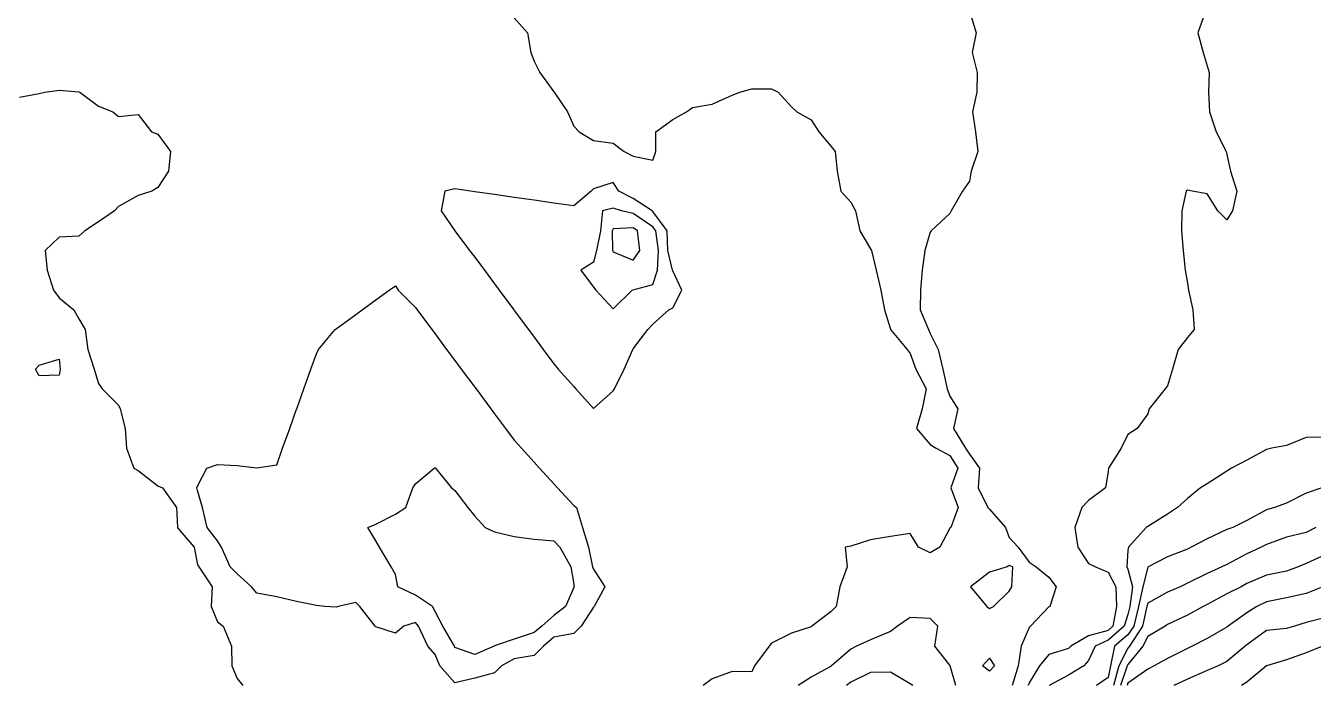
# Model space of a CAD drawing. Header units: metres. Extents: x 2681030 to 2681330, y 1246000 to 1246290.
# Drawn here: x 2681275.41 to 2681307.93, y 1246059.29 to 1246075.93 of the extents above; entities that cross this region are included whole.
import ezdxf

# ---------------------------------------------------------------- set-up
doc = ezdxf.new("R2010")
doc.units = ezdxf.units.M
doc.layers.add('BASIS_HOEHENLINIEN', color=8, linetype='Continuous')

msp = doc.modelspace()

# ---------------------------------------------------------------- linework, layer by layer
at = {"layer": 'BASIS_HOEHENLINIEN'}
for points, elevation in [([(2681287.75, 1246076.13), (2681288.079, 1246075.75), (2681288.169, 1246075.25), (2681288.25, 1246075.032), (2681288.396, 1246074.75), (2681288.75, 1246074.258), (2681288.758, 1246074.25), (2681289.095, 1246073.75), (2681289.25, 1246073.39), (2681289.385, 1246073.25), (2681289.75, 1246073.031), (2681290.25, 1246072.958), (2681290.527, 1246072.75), (2681290.75, 1246072.637), (2681291.25, 1246072.532), (2681291.327, 1246072.75), (2681291.325, 1246073.25), (2681291.75, 1246073.56), (2681292.095, 1246073.75), (2681292.25, 1246073.866), (2681292.75, 1246073.951), (2681293.25, 1246074.175), (2681293.447, 1246074.25), (2681293.75, 1246074.339), (2681294.25, 1246074.338), (2681294.416, 1246074.25), (2681294.75, 1246073.877), (2681294.883, 1246073.75), (2681295.25, 1246073.553), (2681295.444, 1246073.25), (2681295.75, 1246072.878), (2681295.853, 1246072.75), (2681295.903, 1246072.25), (2681295.996, 1246071.75), (2681296.25, 1246071.472), (2681296.371, 1246071.25), (2681296.476, 1246070.75), (2681296.75, 1246070.294), (2681296.769, 1246070.25), (2681296.887, 1246069.75), (2681297.009, 1246069.25), (2681297.103, 1246068.75), (2681297.25, 1246068.263), (2681297.253, 1246068.25), (2681297.676, 1246067.75), (2681297.75, 1246067.646), (2681297.895, 1246067.25), (2681298.149, 1246066.75), (2681298.053, 1246066.25), (2681297.905, 1246065.75), (2681298.25, 1246065.348), (2681298.408, 1246065.25), (2681298.75, 1246065.071), (2681298.95, 1246064.75), (2681298.779, 1246064.25), (2681298.957, 1246063.75), (2681298.772, 1246063.25), (2681298.75, 1246063.232), (2681298.497, 1246062.75), (2681298.25, 1246062.606), (2681297.956, 1246062.75), (2681297.75, 1246063.092), (2681297.25, 1246063.02), (2681296.75, 1246062.936), (2681296.25, 1246062.779), (2681296.109, 1246062.75), (2681296.154, 1246062.25), (2681295.975, 1246061.75), (2681295.877, 1246061.25), (2681295.75, 1246061.125), (2681295.265, 1246060.75), (2681295.25, 1246060.74), (2681294.75, 1246060.573), (2681294.25, 1246060.324), (2681294.188, 1246060.25), (2681293.813, 1246059.75), (2681293.75, 1246059.603), (2681293.25, 1246059.611), (2681292.75, 1246059.423), (2681292.523, 1246059.25)], 438.5), ([(2681299.266, 1246076.25), (2681299.413, 1246075.75), (2681299.312, 1246075.25), (2681299.441, 1246074.75), (2681299.431, 1246074.25), (2681299.322, 1246073.75), (2681299.4, 1246073.25), (2681299.46, 1246072.75), (2681299.292, 1246072.25), (2681299.25, 1246071.999), (2681299.072, 1246071.75), (2681298.788, 1246071.25), (2681298.75, 1246071.185), (2681298.279, 1246070.75), (2681298.25, 1246070.709), (2681298.119, 1246070.25), (2681298.054, 1246069.75), (2681298.009, 1246069.25), (2681298, 1246068.75), (2681298.208, 1246068.25), (2681298.25, 1246068.153), (2681298.456, 1246067.75), (2681298.575, 1246067.25), (2681298.682, 1246066.75), (2681298.75, 1246066.568), (2681298.955, 1246066.25), (2681298.844, 1246065.75), (2681299.148, 1246065.25), (2681299.25, 1246065.099), (2681299.497, 1246064.75), (2681299.466, 1246064.25), (2681299.714, 1246063.75), (2681299.75, 1246063.711), (2681300.158, 1246063.25), (2681300.25, 1246062.991), (2681300.475, 1246062.75), (2681300.75, 1246062.374), (2681300.928, 1246062.25), (2681301.25, 1246061.993), (2681301.44, 1246061.75), (2681301.272, 1246061.25), (2681301.25, 1246061.246), (2681300.786, 1246060.75), (2681300.75, 1246060.717), (2681300.552, 1246060.25), (2681300.476, 1246059.75), (2681300.326, 1246059.25)], 438), ([(2681305.195, 1246076.25), (2681305.013, 1246075.75), (2681305.153, 1246075.25), (2681305.25, 1246074.913), (2681305.297, 1246074.75), (2681305.286, 1246074.25), (2681305.311, 1246073.75), (2681305.479, 1246073.25), (2681305.734, 1246072.75), (2681305.75, 1246072.675), (2681305.842, 1246072.25), (2681306.003, 1246071.75), (2681305.89, 1246071.25), (2681305.75, 1246071.027), (2681305.516, 1246071.25), (2681305.25, 1246071.684), (2681304.875, 1246071.75), (2681304.75, 1246071.774), (2681304.72, 1246071.75), (2681304.611, 1246071.25), (2681304.603, 1246070.75), (2681304.648, 1246070.25), (2681304.692, 1246069.75), (2681304.75, 1246069.42), (2681304.777, 1246069.25), (2681304.884, 1246068.75), (2681304.919, 1246068.25), (2681304.75, 1246068.051), (2681304.52, 1246067.75), (2681304.378, 1246067.25), (2681304.25, 1246066.827), (2681304.189, 1246066.75), (2681303.784, 1246066.25), (2681303.75, 1246066.118), (2681303.481, 1246065.75), (2681303.25, 1246065.599), (2681303.08, 1246065.25), (2681302.758, 1246064.75), (2681302.75, 1246064.667), (2681302.682, 1246064.25), (2681302.25, 1246063.934), (2681302.086, 1246063.75), (2681301.908, 1246063.25), (2681301.98, 1246062.75), (2681302.25, 1246062.339), (2681302.433, 1246062.25), (2681302.75, 1246062.117), (2681302.944, 1246061.75), (2681302.961, 1246061.25), (2681302.868, 1246060.75), (2681302.75, 1246060.647), (2681302.25, 1246060.513), (2681301.803, 1246060.25), (2681301.75, 1246060.19), (2681301.25, 1246060.039), (2681301.013, 1246059.75), (2681300.75, 1246059.319), (2681300.729, 1246059.25)], 437.5), ([(2681275.25, 1246074.128), (2681275.75, 1246074.218), (2681275.895, 1246074.25), (2681276.25, 1246074.305), (2681276.75, 1246074.256), (2681276.772, 1246074.25), (2681277.25, 1246073.893), (2681277.607, 1246073.75), (2681277.75, 1246073.637), (2681278.25, 1246073.685), (2681278.584, 1246073.25), (2681278.75, 1246073.19), (2681279.063, 1246072.75), (2681279.012, 1246072.25), (2681278.75, 1246071.837), (2681278.591, 1246071.75), (2681278.25, 1246071.643), (2681277.75, 1246071.36), (2681277.651, 1246071.25), (2681277.25, 1246070.972), (2681276.902, 1246070.75), (2681276.75, 1246070.614), (2681276.25, 1246070.585), (2681275.904, 1246070.25), (2681275.947, 1246069.75), (2681276.107, 1246069.25), (2681276.25, 1246069.053), (2681276.624, 1246068.75), (2681276.75, 1246068.524), (2681276.91, 1246068.25), (2681276.977, 1246067.75), (2681277.141, 1246067.25), (2681277.25, 1246066.883), (2681277.338, 1246066.75), (2681277.75, 1246066.341), (2681277.796, 1246066.25), (2681277.925, 1246065.75), (2681277.951, 1246065.25), (2681278.142, 1246064.75), (2681278.25, 1246064.685), (2681278.75, 1246064.298), (2681278.868, 1246064.25), (2681279.218, 1246063.75), (2681279.242, 1246063.25), (2681279.25, 1246063.233), (2681279.666, 1246062.75), (2681279.75, 1246062.306), (2681279.783, 1246062.25), (2681280.117, 1246061.75), (2681280.094, 1246061.25), (2681280.25, 1246060.867), (2681280.398, 1246060.75), (2681280.606, 1246060.25), (2681280.618, 1246059.75), (2681280.75, 1246059.431), (2681280.893, 1246059.25)], 439), ([(2681290.25, 1246066.706), (2681290.278, 1246066.75), (2681290.522, 1246067.25), (2681290.742, 1246067.75), (2681290.75, 1246067.767), (2681291.119, 1246068.25), (2681291.25, 1246068.384), (2681291.655, 1246068.75), (2681291.75, 1246068.803), (2681291.981, 1246069.25), (2681291.75, 1246069.736), (2681291.745, 1246069.75), (2681291.626, 1246070.25), (2681291.608, 1246070.75), (2681291.25, 1246071.236), (2681291.229, 1246071.25), (2681290.75, 1246071.567), (2681290.39, 1246071.75), (2681290.25, 1246071.967), (2681289.75, 1246071.805), (2681289.691, 1246071.75), (2681289.25, 1246071.375), (2681288.75, 1246071.447), (2681288.25, 1246071.519), (2681287.75, 1246071.591), (2681287.25, 1246071.663), (2681286.75, 1246071.728), (2681286.646, 1246071.75), (2681286.25, 1246071.808), (2681285.995, 1246071.75), (2681285.9, 1246071.25), (2681286.25, 1246070.75), (2681286.25, 1246070.75), (2681286.621, 1246070.25), (2681286.75, 1246070.077), (2681286.993, 1246069.75), (2681287.25, 1246069.405), (2681287.365, 1246069.25), (2681287.737, 1246068.75), (2681287.75, 1246068.732), (2681288.108, 1246068.25), (2681288.25, 1246068.059), (2681288.48, 1246067.75), (2681288.75, 1246067.387), (2681288.86, 1246067.25), (2681289.25, 1246066.808), (2681289.302, 1246066.75), (2681289.75, 1246066.259), (2681290.25, 1246066.706)], 438.5), ([(2681290.25, 1246068.776), (2681290.723, 1246069.25), (2681290.75, 1246069.256), (2681291.25, 1246069.391), (2681291.365, 1246069.75), (2681291.395, 1246070.25), (2681291.323, 1246070.75), (2681291.25, 1246070.849), (2681290.75, 1246071.181), (2681290.457, 1246071.25), (2681290.25, 1246071.321), (2681289.981, 1246071.25), (2681289.923, 1246070.75), (2681289.827, 1246070.25), (2681289.75, 1246069.951), (2681289.434, 1246069.75), (2681289.75, 1246069.325), (2681289.807, 1246069.25), (2681290.25, 1246068.776)], 438), ([(2681290.75, 1246070.005), (2681290.923, 1246070.25), (2681290.86, 1246070.75), (2681290.75, 1246070.825), (2681290.25, 1246070.798), (2681290.222, 1246070.75), (2681290.228, 1246070.25), (2681290.25, 1246070.211), (2681290.75, 1246070.005)], 437.5), ([(2681287.429, 1246059.75), (2681287.25, 1246059.572), (2681286.75, 1246059.438), (2681286.25, 1246059.32), (2681285.87, 1246059.75), (2681285.75, 1246060.04), (2681285.562, 1246060.25), (2681285.327, 1246060.75), (2681285.25, 1246060.844), (2681284.96, 1246060.75), (2681284.75, 1246060.577), (2681284.25, 1246060.733), (2681284.233, 1246060.75), (2681283.847, 1246061.25), (2681283.75, 1246061.351), (2681283.297, 1246061.25), (2681283.25, 1246061.233), (2681282.963, 1246061.25), (2681282.75, 1246061.272), (2681282.25, 1246061.374), (2681281.75, 1246061.498), (2681281.25, 1246061.588), (2681281.115, 1246061.75), (2681280.75, 1246062.075), (2681280.569, 1246062.25), (2681280.35, 1246062.75), (2681280.25, 1246062.908), (2681279.989, 1246063.25), (2681279.876, 1246063.75), (2681279.75, 1246064.184), (2681279.728, 1246064.25), (2681279.75, 1246064.294), (2681279.984, 1246064.75), (2681280.25, 1246064.843), (2681280.75, 1246064.818), (2681281.25, 1246064.758), (2681281.75, 1246064.833), (2681281.899, 1246065.25), (2681282.077, 1246065.75), (2681282.25, 1246066.236), (2681282.255, 1246066.25), (2681282.433, 1246066.75), (2681282.611, 1246067.25), (2681282.75, 1246067.64), (2681282.8, 1246067.75), (2681283.227, 1246068.25), (2681283.25, 1246068.269), (2681283.75, 1246068.634), (2681283.909, 1246068.75), (2681284.25, 1246068.999), (2681284.593, 1246069.25), (2681284.75, 1246069.355), (2681284.819, 1246069.25), (2681285.25, 1246068.812), (2681285.296, 1246068.75), (2681285.668, 1246068.25), (2681285.75, 1246068.139), (2681286.039, 1246067.75), (2681286.25, 1246067.467), (2681286.411, 1246067.25), (2681286.75, 1246066.794), (2681286.783, 1246066.75), (2681287.155, 1246066.25), (2681287.25, 1246066.122), (2681287.526, 1246065.75), (2681287.75, 1246065.459), (2681287.93, 1246065.25), (2681288.25, 1246064.899), (2681288.385, 1246064.75), (2681288.75, 1246064.35), (2681288.841, 1246064.25), (2681289.25, 1246063.801), (2681289.321, 1246063.75), (2681289.472, 1246063.25), (2681289.621, 1246062.75), (2681289.726, 1246062.25), (2681289.75, 1246062.196), (2681290.04, 1246061.75), (2681289.764, 1246061.25), (2681289.75, 1246061.235), (2681289.44, 1246060.75), (2681289.25, 1246060.572), (2681288.75, 1246060.477), (2681288.485, 1246060.25), (2681288.25, 1246060.009), (2681287.75, 1246059.93), (2681287.429, 1246059.75)], 439), ([(2681276.279, 1246067.25), (2681276.25, 1246067.098), (2681275.75, 1246067.077), (2681275.656, 1246067.25), (2681275.75, 1246067.35), (2681276.25, 1246067.505), (2681276.279, 1246067.25)], 439.5), ([(2681308.25, 1246065.534), (2681307.75, 1246065.523), (2681307.25, 1246065.32), (2681306.887, 1246065.25), (2681306.75, 1246065.22), (2681306.25, 1246064.949), (2681305.864, 1246064.75), (2681305.75, 1246064.671), (2681305.25, 1246064.354), (2681305.084, 1246064.25), (2681304.75, 1246063.98), (2681304.5, 1246063.75), (2681304.25, 1246063.584), (2681303.75, 1246063.27), (2681303.707, 1246063.25), (2681303.262, 1246062.75), (2681303.25, 1246062.671), (2681303.22, 1246062.25), (2681303.25, 1246062.195), (2681303.366, 1246061.75), (2681303.3, 1246061.25), (2681303.25, 1246061.046), (2681303.154, 1246060.75), (2681302.75, 1246060.397), (2681302.425, 1246060.25), (2681302.25, 1246059.888), (2681302.136, 1246059.75), (2681301.75, 1246059.516), (2681301.258, 1246059.25)], 437), ([(2681287.245, 1246060.25), (2681286.75, 1246060.034), (2681286.25, 1246060.212), (2681286.239, 1246060.25), (2681285.941, 1246060.75), (2681285.75, 1246061.124), (2681285.682, 1246061.25), (2681285.25, 1246061.536), (2681284.812, 1246061.75), (2681284.75, 1246062.06), (2681284.639, 1246062.25), (2681284.346, 1246062.75), (2681284.25, 1246062.913), (2681284.052, 1246063.25), (2681284.25, 1246063.332), (2681284.75, 1246063.585), (2681285.008, 1246063.75), (2681285.187, 1246064.25), (2681285.25, 1246064.355), (2681285.726, 1246064.75), (2681285.75, 1246064.764), (2681285.76, 1246064.75), (2681286.164, 1246064.25), (2681286.25, 1246064.184), (2681286.576, 1246063.75), (2681286.75, 1246063.538), (2681287.013, 1246063.25), (2681287.25, 1246063.141), (2681287.75, 1246063.024), (2681288.25, 1246062.95), (2681288.75, 1246062.911), (2681288.896, 1246062.75), (2681289.178, 1246062.25), (2681289.25, 1246061.812), (2681289.256, 1246061.75), (2681289.25, 1246061.731), (2681289.046, 1246061.25), (2681288.75, 1246061.027), (2681288.448, 1246060.75), (2681288.25, 1246060.596), (2681287.75, 1246060.428), (2681287.25, 1246060.255), (2681287.245, 1246060.25)], 439.5), ([(2681308.148, 1246064.25), (2681307.75, 1246064.117), (2681307.25, 1246063.861), (2681306.953, 1246063.75), (2681306.75, 1246063.692), (2681306.25, 1246063.421), (2681305.899, 1246063.25), (2681305.75, 1246063.196), (2681305.25, 1246062.96), (2681304.848, 1246062.75), (2681304.75, 1246062.699), (2681304.25, 1246062.506), (2681303.756, 1246062.25), (2681303.75, 1246062.247), (2681303.622, 1246061.75), (2681303.514, 1246061.25), (2681303.395, 1246060.75), (2681303.25, 1246060.535), (2681302.909, 1246060.25), (2681302.806, 1246059.75), (2681302.75, 1246059.459), (2681302.459, 1246059.25)], 436.5), ([(2681307.993, 1246063.25), (2681307.75, 1246063.124), (2681307.25, 1246063), (2681306.75, 1246062.822), (2681306.616, 1246062.75), (2681306.25, 1246062.579), (2681305.75, 1246062.313), (2681305.618, 1246062.25), (2681305.25, 1246062.084), (2681304.75, 1246061.839), (2681304.564, 1246061.75), (2681304.25, 1246061.614), (2681303.75, 1246061.332), (2681303.729, 1246061.25), (2681303.613, 1246060.75), (2681303.292, 1246060.25), (2681303.25, 1246060.199), (2681303.018, 1246059.75), (2681302.888, 1246059.25)], 436), ([(2681308.25, 1246062.564), (2681307.75, 1246062.338), (2681307.549, 1246062.25), (2681307.25, 1246062.148), (2681306.75, 1246062.042), (2681306.25, 1246061.83), (2681306.11, 1246061.75), (2681305.75, 1246061.567), (2681305.25, 1246061.303), (2681305.148, 1246061.25), (2681304.75, 1246061.033), (2681304.25, 1246060.794), (2681304.191, 1246060.75), (2681303.75, 1246060.495), (2681303.629, 1246060.25), (2681303.25, 1246059.789), (2681303.23, 1246059.75), (2681303.058, 1246059.25)], 435.5), ([(2681299.75, 1246061.202), (2681299.857, 1246061.25), (2681300.25, 1246061.636), (2681300.314, 1246061.75), (2681300.342, 1246062.25), (2681300.25, 1246062.291), (2681300.198, 1246062.25), (2681299.75, 1246062.12), (2681299.269, 1246061.75), (2681299.683, 1246061.25), (2681299.75, 1246061.202)], 438), ([(2681308.173, 1246061.75), (2681307.75, 1246061.582), (2681307.25, 1246061.47), (2681306.75, 1246061.37), (2681306.508, 1246061.25), (2681306.25, 1246061.092), (2681305.782, 1246060.75), (2681305.75, 1246060.726), (2681305.25, 1246060.439), (2681304.872, 1246060.25), (2681304.75, 1246060.19), (2681304.25, 1246059.936), (2681303.915, 1246059.75), (2681303.75, 1246059.67), (2681303.25, 1246059.312), (2681303.228, 1246059.25)], 435), ([(2681298.902, 1246059.25), (2681298.755, 1246059.75), (2681298.75, 1246059.764), (2681298.369, 1246060.25), (2681298.444, 1246060.75), (2681298.25, 1246060.946), (2681297.75, 1246060.976), (2681297.427, 1246060.75), (2681297.25, 1246060.617), (2681296.75, 1246060.408), (2681296.392, 1246060.25), (2681296.25, 1246060.17), (2681295.758, 1246059.75), (2681295.75, 1246059.744), (2681295.25, 1246059.468), (2681294.922, 1246059.25)], 438), ([(2681308.25, 1246060.972), (2681307.75, 1246060.846), (2681307.46, 1246060.75), (2681307.25, 1246060.693), (2681306.75, 1246060.641), (2681306.25, 1246060.281), (2681306.21, 1246060.25), (2681305.75, 1246059.861), (2681305.527, 1246059.75), (2681305.25, 1246059.629), (2681304.75, 1246059.411), (2681304.411, 1246059.25)], 434.5), ([(2681308.161, 1246060.25), (2681307.75, 1246060.079), (2681307.25, 1246059.899), (2681306.752, 1246059.75), (2681306.75, 1246059.749), (2681306.25, 1246059.339), (2681306.119, 1246059.25)], 434), ([(2681299.877, 1246059.75), (2681299.75, 1246059.619), (2681299.575, 1246059.75), (2681299.75, 1246059.942), (2681299.877, 1246059.75)], 438.5), ([(2681297.818, 1246059.25), (2681297.75, 1246059.299), (2681297.25, 1246059.595), (2681296.75, 1246059.58), (2681296.25, 1246059.337), (2681296.141, 1246059.25)], 437.5)]:
    msp.add_lwpolyline(points, dxfattribs=dict(at, elevation=elevation))

doc.saveas('drawing.dxf')
